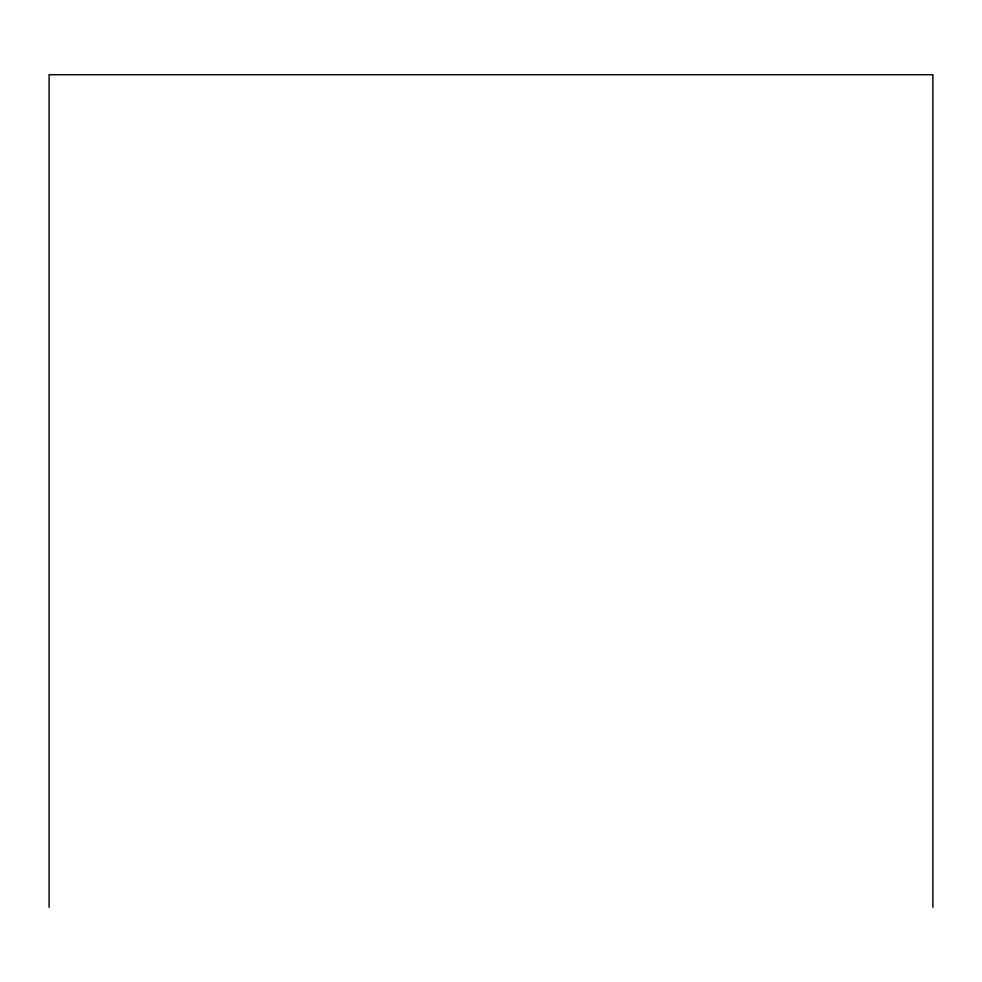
<?xml version="1.0" encoding="UTF-8"?>
<svg xmlns="http://www.w3.org/2000/svg" width="982" height="982" viewBox="0 0 982 982"><rect width="100%" height="100%" fill="white"/><g stroke="black" fill="none" stroke-linecap="round" stroke-linejoin="round"><path stroke-width="1.47" d="M932.9 907.282L932.9 74.718L49.1 74.718L49.1 907.282"/></g></svg>
